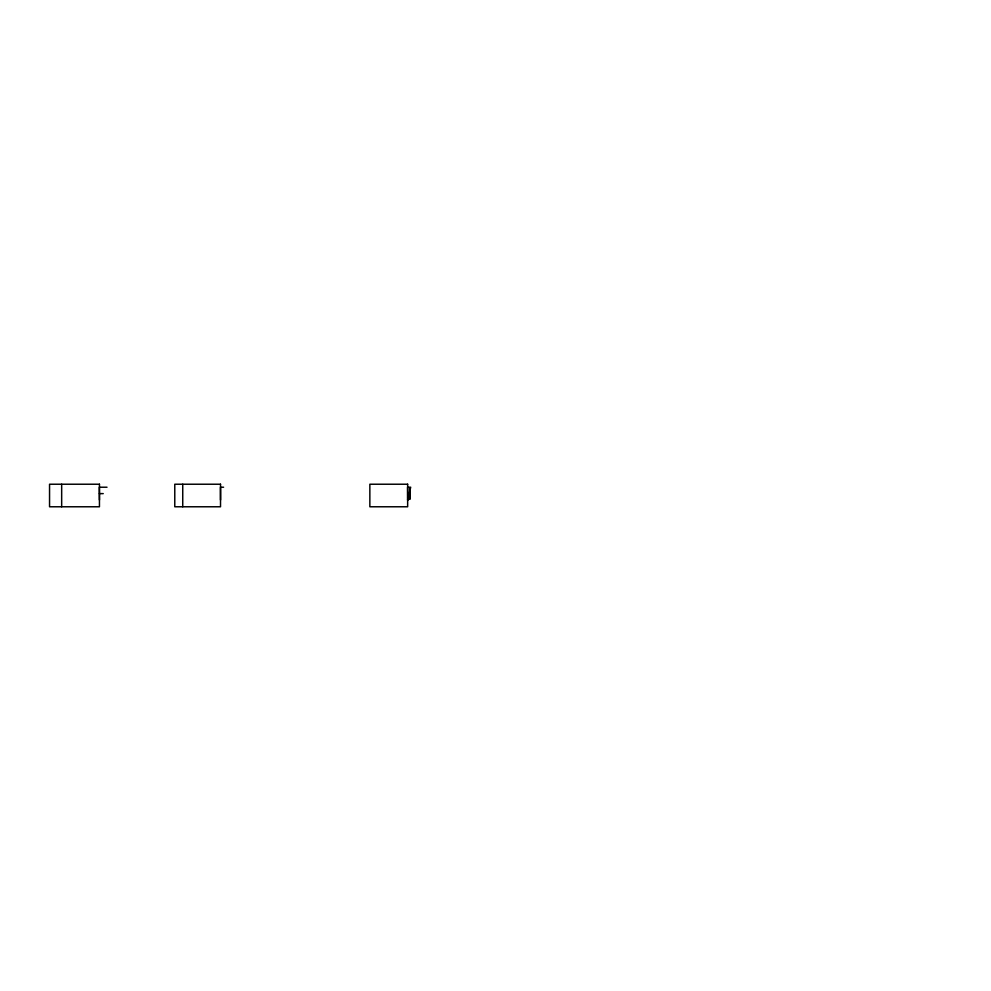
<?xml version="1.0" encoding="UTF-8"?>
<svg xmlns="http://www.w3.org/2000/svg" width="991" height="991" viewBox="0 0 991 991"><rect width="100%" height="100%" fill="white"/><g stroke="black" fill="none" stroke-linecap="round" stroke-linejoin="round"><path stroke-width="1.49" d="M409.964 488.575L409.989 498.807L407.611 500.009L410.695 487.225L407.586 487.225L407.648 500.009M107.016 487.225L99.348 487.225L99.447 500.009M223.582 487.225L220.498 487.225L220.522 500.009M99.434 493.617L103.237 493.617M407.673 494.893L410.001 496.243M407.648 497.457L409.964 498.795M409.94 488.575L409.94 498.795M182.74 484.227L182.74 506.773M61.665 484.227L61.665 506.773M99.447 484.227L49.55 484.227L49.55 506.773L99.447 506.773L99.447 484.227M220.522 484.227L174.775 484.227L174.775 506.773L220.522 506.773L220.522 484.227M407.648 484.227L369.854 484.227L369.854 506.773L407.648 506.773L407.648 484.227"/></g></svg>
